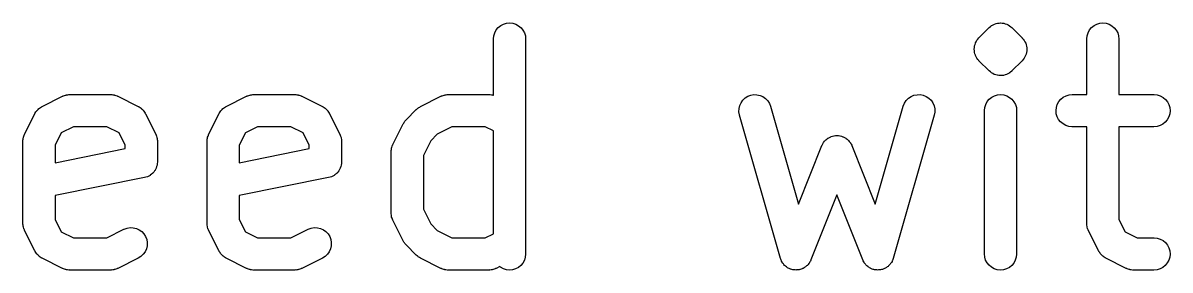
# Model space of a CAD drawing. Extents: x 5 to 8.95, y -4.82 to -1.87.
# Drawn here: x 7.997 to 8.2073, y -4.6208 to -4.5755 of the extents above; entities that cross this region are included whole.
import ezdxf

# ---------------------------------------------------------------- set-up
doc = ezdxf.new("R2010")
doc.units = 0
doc.header["$MEASUREMENT"] = 0
doc.layers.add('BLACK', color=7, linetype='CONTINUOUS')

msp = doc.modelspace()

# ---------------------------------------------------------------- linework, layer by layer
at = {"layer": 'BLACK', "linetype": 'CONTINUOUS'}
for p, q in [((8.08351, -4.57728), (8.08378, -4.57677)), ((8.08378, -4.57677), (8.08415, -4.57633)), ((8.08415, -4.57633), (8.0846, -4.57597)), ((8.0846, -4.57597), (8.08511, -4.5757)), ((8.08511, -4.5757), (8.08567, -4.57554)), ((8.08567, -4.57554), (8.08624, -4.57549)), ((8.08624, -4.57549), (8.08681, -4.57555)), ((8.08681, -4.57555), (8.08736, -4.57572)), ((8.08736, -4.57572), (8.08787, -4.57599)), ((8.08787, -4.57599), (8.08832, -4.57636)), ((8.08832, -4.57636), (8.08868, -4.57681)), ((8.08868, -4.57681), (8.08895, -4.57731)), ((8.17225, -4.57823), (8.17412, -4.57635)), ((8.17412, -4.57635), (8.17414, -4.57634)), ((8.17414, -4.57633), (8.17415, -4.57632)), ((8.17414, -4.57634), (8.17414, -4.57633)), ((8.17414, -4.57633), (8.17414, -4.57633)), ((8.17414, -4.57633), (8.17414, -4.57633)), ((8.17414, -4.57634), (8.17414, -4.57634)), ((8.17414, -4.57634), (8.17414, -4.57634)), ((8.17415, -4.57632), (8.17437, -4.57615)), ((8.17437, -4.57615), (8.17458, -4.57598)), ((8.17458, -4.57598), (8.17459, -4.57597)), ((8.17459, -4.57597), (8.17459, -4.57597)), ((8.17459, -4.57597), (8.1746, -4.57597)), ((8.1746, -4.57596), (8.17485, -4.57584)), ((8.1746, -4.57597), (8.1746, -4.57596)), ((8.17485, -4.57584), (8.17509, -4.57571)), ((8.17509, -4.57571), (8.1751, -4.5757)), ((8.1751, -4.5757), (8.1751, -4.5757)), ((8.1751, -4.5757), (8.17511, -4.5757)), ((8.17511, -4.5757), (8.17538, -4.57562)), ((8.17511, -4.5757), (8.17511, -4.5757)), ((8.17538, -4.57562), (8.17565, -4.57554)), ((8.17565, -4.57554), (8.17565, -4.57554)), ((8.17565, -4.57554), (8.17566, -4.57554)), ((8.17566, -4.57554), (8.17566, -4.57554)), ((8.17566, -4.57554), (8.17567, -4.57554)), ((8.17567, -4.57554), (8.17595, -4.57551)), ((8.17595, -4.57551), (8.17622, -4.57549)), ((8.17622, -4.57549), (8.17623, -4.57549)), ((8.17622, -4.57549), (8.17622, -4.57549)), ((8.17623, -4.57549), (8.17623, -4.57549)), ((8.17623, -4.57549), (8.17624, -4.57549)), ((8.17624, -4.57549), (8.17652, -4.57552)), ((8.17652, -4.57552), (8.17679, -4.57555)), ((8.17679, -4.57555), (8.1768, -4.57555)), ((8.1768, -4.57555), (8.1768, -4.57555)), ((8.1768, -4.57555), (8.17681, -4.57555)), ((8.17681, -4.57555), (8.17681, -4.57555)), ((8.17681, -4.57555), (8.17708, -4.57563)), ((8.17708, -4.57563), (8.17734, -4.57571)), ((8.17734, -4.57571), (8.17735, -4.57572)), ((8.17735, -4.57572), (8.17735, -4.57572)), ((8.17735, -4.57572), (8.17736, -4.57572)), ((8.17736, -4.57572), (8.17736, -4.57572)), ((8.17736, -4.57572), (8.17761, -4.57586)), ((8.17761, -4.57586), (8.17785, -4.57599)), ((8.17785, -4.57599), (8.17786, -4.57599)), ((8.17786, -4.57599), (8.17786, -4.57599)), ((8.17786, -4.57599), (8.17786, -4.576)), ((8.17786, -4.576), (8.17787, -4.576)), ((8.17787, -4.576), (8.17808, -4.57618)), ((8.17808, -4.57618), (8.1783, -4.57635)), ((8.1783, -4.57635), (8.18017, -4.57823)), ((8.19224, -4.57728), (8.19252, -4.57677)), ((8.19252, -4.57677), (8.19289, -4.57633)), ((8.19289, -4.57633), (8.19334, -4.57597)), ((8.19334, -4.57597), (8.19385, -4.5757)), ((8.19385, -4.5757), (8.1944, -4.57554)), ((8.1944, -4.57554), (8.19498, -4.57549)), ((8.19498, -4.57549), (8.19555, -4.57555)), ((8.19555, -4.57555), (8.1961, -4.57572)), ((8.1961, -4.57572), (8.19661, -4.57599)), ((8.19661, -4.57599), (8.19705, -4.57636)), ((8.19705, -4.57636), (8.19742, -4.57681)), ((8.19742, -4.57681), (8.19769, -4.57731)), ((8.08327, -4.5784), (8.08333, -4.57783)), ((8.08327, -4.57844), (8.08327, -4.5784)), ((8.08327, -4.58872), (8.08327, -4.57844)), ((8.08333, -4.57783), (8.08351, -4.57728)), ((8.08895, -4.57731), (8.08912, -4.57787)), ((8.08912, -4.57787), (8.08917, -4.57844)), ((8.08917, -4.57844), (8.08917, -4.61781)), ((8.17153, -4.57945), (8.17161, -4.57918)), ((8.17161, -4.57917), (8.17162, -4.57916)), ((8.17161, -4.57918), (8.17161, -4.57917)), ((8.17162, -4.57916), (8.17175, -4.57892)), ((8.17175, -4.57892), (8.17188, -4.57867)), ((8.17188, -4.57867), (8.17189, -4.57866)), ((8.17189, -4.57866), (8.17207, -4.57844)), ((8.17189, -4.57866), (8.17189, -4.57866)), ((8.17207, -4.57844), (8.17225, -4.57823)), ((8.18017, -4.57823), (8.18019, -4.57824)), ((8.18019, -4.57824), (8.18019, -4.57824)), ((8.18019, -4.57824), (8.18019, -4.57824)), ((8.18019, -4.57824), (8.1802, -4.57826)), ((8.1802, -4.57826), (8.18038, -4.57848)), ((8.18038, -4.57848), (8.18055, -4.57869)), ((8.18055, -4.57869), (8.18055, -4.5787)), ((8.18055, -4.5787), (8.18056, -4.57871)), ((8.18056, -4.57871), (8.18069, -4.57896)), ((8.18069, -4.57896), (8.18082, -4.5792)), ((8.18082, -4.5792), (8.18082, -4.57921)), ((8.18082, -4.57921), (8.18083, -4.57922)), ((8.18083, -4.57922), (8.1809, -4.57949)), ((8.192, -4.5784), (8.19207, -4.57783)), ((8.192, -4.57844), (8.192, -4.5784)), ((8.192, -4.58861), (8.192, -4.57844)), ((8.19207, -4.57783), (8.19224, -4.57728)), ((8.19769, -4.57731), (8.19785, -4.57787)), ((8.19785, -4.57787), (8.19791, -4.57844)), ((8.19791, -4.57844), (8.19791, -4.58861)), ((8.17138, -4.58028), (8.17141, -4.58001)), ((8.17138, -4.58029), (8.17138, -4.58028)), ((8.17138, -4.5803), (8.17138, -4.58029)), ((8.17141, -4.58058), (8.17138, -4.5803)), ((8.17141, -4.58001), (8.17144, -4.57973)), ((8.17143, -4.58086), (8.17141, -4.58058)), ((8.17143, -4.58087), (8.17143, -4.58086)), ((8.17144, -4.58088), (8.17143, -4.58087)), ((8.17144, -4.57971), (8.17153, -4.57945)), ((8.17144, -4.57972), (8.17144, -4.57971)), ((8.17144, -4.57973), (8.17144, -4.57972)), ((8.17151, -4.58114), (8.17144, -4.58088)), ((8.17159, -4.58141), (8.17151, -4.58114)), ((8.18089, -4.58118), (8.18081, -4.58145)), ((8.18097, -4.58092), (8.18089, -4.58118)), ((8.1809, -4.57949), (8.18098, -4.57975)), ((8.18098, -4.58091), (8.18097, -4.58092)), ((8.18098, -4.57975), (8.18098, -4.57976)), ((8.18098, -4.57976), (8.18099, -4.57977)), ((8.18101, -4.58062), (8.18098, -4.5809)), ((8.18098, -4.5809), (8.18098, -4.58091)), ((8.18099, -4.57977), (8.18101, -4.58005)), ((8.18101, -4.58005), (8.18104, -4.58033)), ((8.18104, -4.58035), (8.18101, -4.58062)), ((8.18104, -4.58033), (8.18104, -4.58034)), ((8.18104, -4.58034), (8.18104, -4.58035)), ((8.1716, -4.58142), (8.17159, -4.58141)), ((8.1716, -4.58143), (8.1716, -4.58142)), ((8.17173, -4.58168), (8.1716, -4.58143)), ((8.17186, -4.58192), (8.17173, -4.58168)), ((8.17186, -4.58193), (8.17186, -4.58192)), ((8.17187, -4.58194), (8.17186, -4.58193)), ((8.17205, -4.58216), (8.17187, -4.58194)), ((8.17222, -4.58237), (8.17205, -4.58216)), ((8.17223, -4.58239), (8.17222, -4.58237)), ((8.17225, -4.5824), (8.17223, -4.58239)), ((8.17223, -4.58239), (8.17223, -4.58239)), ((8.17223, -4.58239), (8.17223, -4.58239)), ((8.17412, -4.58428), (8.17225, -4.5824)), ((8.18017, -4.5824), (8.1783, -4.58428)), ((8.18035, -4.58219), (8.18017, -4.5824)), ((8.18053, -4.58197), (8.18035, -4.58219)), ((8.18054, -4.58196), (8.18053, -4.58197)), ((8.18053, -4.58197), (8.18053, -4.58197)), ((8.18067, -4.58171), (8.18054, -4.58196)), ((8.1808, -4.58147), (8.18067, -4.58171)), ((8.18081, -4.58146), (8.1808, -4.58147)), ((8.18081, -4.58145), (8.18081, -4.58146)), ((8.17434, -4.58445), (8.17412, -4.58428)), ((8.17455, -4.58463), (8.17434, -4.58445)), ((8.17456, -4.58464), (8.17455, -4.58463)), ((8.17455, -4.58463), (8.17455, -4.58463)), ((8.17457, -4.58464), (8.17456, -4.58464)), ((8.17456, -4.58464), (8.17456, -4.58464)), ((8.17481, -4.58477), (8.17457, -4.58464)), ((8.17506, -4.58491), (8.17481, -4.58477)), ((8.17507, -4.58491), (8.17506, -4.58491)), ((8.17506, -4.58491), (8.17506, -4.58491)), ((8.17506, -4.58491), (8.17506, -4.58491)), ((8.17507, -4.58492), (8.17507, -4.58491)), ((8.17534, -4.585), (8.17507, -4.58492)), ((8.17561, -4.58508), (8.17534, -4.585)), ((8.17562, -4.58508), (8.17561, -4.58508)), ((8.17561, -4.58508), (8.17561, -4.58508)), ((8.17563, -4.58508), (8.17562, -4.58508)), ((8.17562, -4.58508), (8.17562, -4.58508)), ((8.1759, -4.58511), (8.17563, -4.58508)), ((8.17618, -4.58514), (8.1759, -4.58511)), ((8.17619, -4.58514), (8.17618, -4.58514)), ((8.17618, -4.58514), (8.17618, -4.58514)), ((8.1762, -4.58514), (8.17619, -4.58514)), ((8.17619, -4.58514), (8.17619, -4.58514)), ((8.17647, -4.58512), (8.1762, -4.58514)), ((8.17675, -4.58509), (8.17647, -4.58512)), ((8.17676, -4.58509), (8.17675, -4.58509)), ((8.17677, -4.58509), (8.17676, -4.58509)), ((8.17676, -4.58509), (8.17676, -4.58509)), ((8.17704, -4.58501), (8.17677, -4.58509)), ((8.17677, -4.58509), (8.17677, -4.58509)), ((8.17731, -4.58493), (8.17704, -4.58501)), ((8.17732, -4.58493), (8.17731, -4.58493)), ((8.17731, -4.58493), (8.17731, -4.58493)), ((8.17757, -4.5848), (8.17732, -4.58492)), ((8.17732, -4.58492), (8.17732, -4.58493)), ((8.17732, -4.58493), (8.17732, -4.58493)), ((8.17782, -4.58467), (8.17757, -4.5848)), ((8.17783, -4.58466), (8.17782, -4.58466)), ((8.17782, -4.58466), (8.17782, -4.58467)), ((8.17805, -4.58448), (8.17783, -4.58465)), ((8.17783, -4.58465), (8.17783, -4.58466)), ((8.17783, -4.58466), (8.17783, -4.58466)), ((8.17827, -4.58431), (8.17805, -4.58448)), ((8.17828, -4.5843), (8.17827, -4.5843)), ((8.17827, -4.5843), (8.17827, -4.58431)), ((8.1783, -4.58428), (8.17828, -4.58429)), ((8.17828, -4.58429), (8.17828, -4.58429)), ((8.17828, -4.58429), (8.17828, -4.58429)), ((8.17828, -4.58429), (8.17828, -4.5843)), ((8.17828, -4.5843), (8.17828, -4.5843)), ((8.00054, -4.5908), (8.00428, -4.58892)), ((8.00428, -4.58892), (8.00432, -4.5889)), ((8.00432, -4.5889), (8.0044, -4.58887)), ((8.0044, -4.58887), (8.00448, -4.58883)), ((8.00448, -4.58883), (8.00467, -4.58878)), ((8.00467, -4.58878), (8.00486, -4.58871)), ((8.00486, -4.58871), (8.00495, -4.58869)), ((8.00495, -4.58869), (8.00503, -4.58867)), ((8.00503, -4.58867), (8.00523, -4.58865)), ((8.00523, -4.58865), (8.00543, -4.58862)), ((8.00543, -4.58862), (8.00552, -4.58862)), ((8.00552, -4.58862), (8.00561, -4.58861)), ((8.00561, -4.58861), (8.0131, -4.58861)), ((8.0131, -4.58861), (8.01315, -4.58861)), ((8.01315, -4.58861), (8.01323, -4.58862)), ((8.01323, -4.58862), (8.01332, -4.58862)), ((8.01332, -4.58862), (8.01352, -4.58865)), ((8.01352, -4.58865), (8.01372, -4.58868)), ((8.01372, -4.58868), (8.0138, -4.5887)), ((8.0138, -4.5887), (8.01389, -4.58872)), ((8.01389, -4.58872), (8.01408, -4.58879)), ((8.01408, -4.58879), (8.01427, -4.58885)), ((8.01427, -4.58885), (8.01434, -4.58889)), ((8.01434, -4.58889), (8.01443, -4.58892)), ((8.01443, -4.58892), (8.01817, -4.5908)), ((8.03428, -4.5908), (8.03803, -4.58892)), ((8.03803, -4.58892), (8.03807, -4.5889)), ((8.03807, -4.5889), (8.03815, -4.58887)), ((8.03815, -4.58887), (8.03823, -4.58883)), ((8.03823, -4.58883), (8.03842, -4.58878)), ((8.03842, -4.58878), (8.03861, -4.58871)), ((8.03861, -4.58871), (8.03869, -4.58869)), ((8.03869, -4.58869), (8.03878, -4.58867)), ((8.03878, -4.58867), (8.03898, -4.58865)), ((8.03898, -4.58865), (8.03918, -4.58862)), ((8.03918, -4.58862), (8.03926, -4.58862)), ((8.03926, -4.58862), (8.03935, -4.58861)), ((8.03935, -4.58861), (8.04685, -4.58861)), ((8.04685, -4.58861), (8.04689, -4.58861)), ((8.04689, -4.58861), (8.04698, -4.58862)), ((8.04698, -4.58862), (8.04706, -4.58862)), ((8.04706, -4.58862), (8.04726, -4.58865)), ((8.04726, -4.58865), (8.04746, -4.58868)), ((8.04746, -4.58868), (8.04755, -4.5887)), ((8.04755, -4.5887), (8.04763, -4.58872)), ((8.04763, -4.58872), (8.04782, -4.58879)), ((8.04782, -4.58879), (8.04801, -4.58885)), ((8.04801, -4.58885), (8.04809, -4.58889)), ((8.04809, -4.58889), (8.04817, -4.58892)), ((8.04817, -4.58892), (8.05192, -4.5908)), ((8.0699, -4.5908), (8.07365, -4.58892)), ((8.07365, -4.58892), (8.07369, -4.5889)), ((8.07369, -4.5889), (8.07377, -4.58887)), ((8.07377, -4.58887), (8.07385, -4.58883)), ((8.07385, -4.58883), (8.07404, -4.58878)), ((8.07404, -4.58878), (8.07423, -4.58871)), ((8.07423, -4.58871), (8.07431, -4.58869)), ((8.07431, -4.58869), (8.0744, -4.58867)), ((8.0744, -4.58867), (8.0746, -4.58865)), ((8.0746, -4.58865), (8.0748, -4.58862)), ((8.0748, -4.58862), (8.07489, -4.58862)), ((8.07489, -4.58862), (8.07497, -4.58861)), ((8.07497, -4.58861), (8.08247, -4.58861)), ((8.08247, -4.58861), (8.08251, -4.58861)), ((8.08251, -4.58861), (8.0826, -4.58862)), ((8.0826, -4.58862), (8.08269, -4.58862)), ((8.08269, -4.58862), (8.08288, -4.58865)), ((8.08288, -4.58865), (8.08308, -4.58868)), ((8.08308, -4.58868), (8.08317, -4.5887)), ((8.08317, -4.5887), (8.08325, -4.58872)), ((8.08325, -4.58872), (8.08327, -4.58872)), ((8.12865, -4.5901), (8.12898, -4.58963)), ((8.12898, -4.58963), (8.1294, -4.58923)), ((8.1294, -4.58923), (8.12989, -4.58893)), ((8.12989, -4.58893), (8.13042, -4.58872)), ((8.13042, -4.58872), (8.13099, -4.58862)), ((8.13099, -4.58862), (8.13157, -4.58863)), ((8.13157, -4.58863), (8.13213, -4.58876)), ((8.13213, -4.58876), (8.13266, -4.58899)), ((8.13266, -4.58899), (8.13313, -4.58932)), ((8.13313, -4.58932), (8.13353, -4.58973)), ((8.13353, -4.58973), (8.13384, -4.59022)), ((8.1586, -4.59018), (8.15892, -4.5897)), ((8.15892, -4.5897), (8.15933, -4.58929)), ((8.15933, -4.58929), (8.1598, -4.58897)), ((8.1598, -4.58897), (8.16034, -4.58874)), ((8.16034, -4.58874), (8.1609, -4.58863)), ((8.1609, -4.58863), (8.16148, -4.58862)), ((8.16148, -4.58862), (8.16204, -4.58873)), ((8.16204, -4.58873), (8.16258, -4.58895)), ((8.16258, -4.58895), (8.16306, -4.58926)), ((8.16306, -4.58926), (8.16347, -4.58966)), ((8.16347, -4.58966), (8.1638, -4.59014)), ((8.17377, -4.5899), (8.17414, -4.58945)), ((8.17414, -4.58945), (8.17459, -4.58909)), ((8.17459, -4.58909), (8.1751, -4.58883)), ((8.1751, -4.58883), (8.17566, -4.58866)), ((8.17566, -4.58866), (8.17623, -4.58861)), ((8.17623, -4.58861), (8.1768, -4.58867)), ((8.1768, -4.58867), (8.17735, -4.58884)), ((8.17735, -4.58884), (8.17786, -4.58912)), ((8.17786, -4.58912), (8.1783, -4.58948)), ((8.1783, -4.58948), (8.17867, -4.58993)), ((8.18688, -4.58991), (8.18725, -4.58947)), ((8.18725, -4.58947), (8.1877, -4.5891)), ((8.1877, -4.5891), (8.18821, -4.58883)), ((8.18821, -4.58883), (8.18876, -4.58867)), ((8.18876, -4.58867), (8.18933, -4.58861)), ((8.18933, -4.58861), (8.192, -4.58861)), ((8.19791, -4.58861), (8.20433, -4.58861)), ((8.20433, -4.58861), (8.20437, -4.58861)), ((8.20437, -4.58861), (8.20494, -4.58868)), ((8.20494, -4.58868), (8.20549, -4.58885)), ((8.20549, -4.58885), (8.206, -4.58913)), ((8.206, -4.58913), (8.20644, -4.5895)), ((8.20644, -4.5895), (8.2068, -4.58995)), ((7.99929, -4.59197), (7.99942, -4.59179)), ((7.99942, -4.59179), (7.99955, -4.5916)), ((7.99955, -4.5916), (7.99959, -4.59155)), ((7.99959, -4.59155), (7.99963, -4.5915)), ((7.99963, -4.5915), (7.99979, -4.59135)), ((7.99979, -4.59135), (7.99995, -4.59118)), ((7.99995, -4.59118), (8, -4.59115)), ((8, -4.59115), (8.00005, -4.5911)), ((8.00005, -4.5911), (8.00024, -4.59098)), ((8.00024, -4.59098), (8.00042, -4.59086)), ((8.00042, -4.59086), (8.00048, -4.59083)), ((8.00048, -4.59083), (8.00054, -4.5908)), ((8.01817, -4.5908), (8.01821, -4.59082)), ((8.01821, -4.59082), (8.01827, -4.59085)), ((8.01827, -4.59085), (8.01832, -4.59088)), ((8.01832, -4.59088), (8.01851, -4.59101)), ((8.01851, -4.59101), (8.01869, -4.59113)), ((8.01869, -4.59113), (8.01874, -4.59117)), ((8.01874, -4.59117), (8.01879, -4.59121)), ((8.01879, -4.59121), (8.01895, -4.59137)), ((8.01895, -4.59137), (8.01911, -4.59153)), ((8.01911, -4.59153), (8.01914, -4.59158)), ((8.01914, -4.59158), (8.01919, -4.59163)), ((8.01919, -4.59163), (8.01931, -4.59182)), ((8.01931, -4.59182), (8.01944, -4.59201)), ((8.03304, -4.59197), (8.03317, -4.59179)), ((8.03317, -4.59179), (8.03329, -4.5916)), ((8.03329, -4.5916), (8.03334, -4.59155)), ((8.03334, -4.59155), (8.03337, -4.5915)), ((8.03337, -4.5915), (8.03354, -4.59135)), ((8.03354, -4.59135), (8.03369, -4.59118)), ((8.03369, -4.59118), (8.03375, -4.59115)), ((8.03375, -4.59115), (8.03379, -4.5911)), ((8.03379, -4.5911), (8.03398, -4.59098)), ((8.03398, -4.59098), (8.03417, -4.59086)), ((8.03417, -4.59086), (8.03423, -4.59083)), ((8.03423, -4.59083), (8.03428, -4.5908)), ((8.05192, -4.5908), (8.05196, -4.59082)), ((8.05196, -4.59082), (8.05201, -4.59085)), ((8.05201, -4.59085), (8.05207, -4.59088)), ((8.05207, -4.59088), (8.05225, -4.59101)), ((8.05225, -4.59101), (8.05244, -4.59113)), ((8.05244, -4.59113), (8.05249, -4.59117)), ((8.05249, -4.59117), (8.05254, -4.59121)), ((8.05254, -4.59121), (8.05269, -4.59137)), ((8.05269, -4.59137), (8.05285, -4.59153)), ((8.05285, -4.59153), (8.05289, -4.59158)), ((8.05289, -4.59158), (8.05293, -4.59163)), ((8.05293, -4.59163), (8.05305, -4.59182)), ((8.05305, -4.59182), (8.05318, -4.59201)), ((8.06726, -4.59323), (8.06913, -4.59135)), ((8.06913, -4.59135), (8.06916, -4.59132)), ((8.06916, -4.59132), (8.06929, -4.59122)), ((8.06929, -4.59122), (8.06941, -4.5911)), ((8.06941, -4.5911), (8.06952, -4.59104)), ((8.06952, -4.59104), (8.06961, -4.59096)), ((8.06961, -4.59096), (8.06976, -4.59089)), ((8.06976, -4.59089), (8.0699, -4.5908)), ((8.12827, -4.59177), (8.12829, -4.59119)), ((8.12836, -4.59234), (8.12827, -4.59177)), ((8.12829, -4.59119), (8.12841, -4.59063)), ((8.12841, -4.59063), (8.12865, -4.5901)), ((8.13384, -4.59022), (8.13405, -4.59075)), ((8.13405, -4.59075), (8.13918, -4.60869)), ((8.15325, -4.60869), (8.15837, -4.59075)), ((8.15837, -4.59075), (8.15838, -4.59071)), ((8.15838, -4.59071), (8.1586, -4.59018)), ((8.1638, -4.59014), (8.16402, -4.59067)), ((8.16402, -4.59067), (8.16415, -4.59123)), ((8.16415, -4.59181), (8.16405, -4.59237)), ((8.16415, -4.59123), (8.16415, -4.59181)), ((8.17326, -4.59152), (8.17332, -4.59095)), ((8.17326, -4.59156), (8.17326, -4.59152)), ((8.17326, -4.61781), (8.17326, -4.59156)), ((8.17332, -4.59095), (8.1735, -4.5904)), ((8.1735, -4.5904), (8.17377, -4.5899)), ((8.17867, -4.58993), (8.17894, -4.59044)), ((8.17894, -4.59044), (8.17911, -4.59099)), ((8.17911, -4.59099), (8.17916, -4.59156)), ((8.17916, -4.59156), (8.17916, -4.61781)), ((8.18638, -4.59154), (8.18644, -4.59097)), ((8.18643, -4.59212), (8.18638, -4.59154)), ((8.18644, -4.59097), (8.18661, -4.59042)), ((8.18661, -4.59042), (8.18688, -4.58991)), ((8.2068, -4.58995), (8.20707, -4.59046)), ((8.20707, -4.59046), (8.20723, -4.59101)), ((8.20728, -4.59158), (8.20722, -4.59216)), ((8.20723, -4.59101), (8.20728, -4.59158)), ((7.99734, -4.59587), (7.99921, -4.59212)), ((7.99921, -4.59212), (7.99923, -4.59208)), ((7.99923, -4.59208), (7.99927, -4.59203)), ((7.99927, -4.59203), (7.99929, -4.59197)), ((8.01944, -4.59201), (8.01946, -4.59206)), ((8.01946, -4.59206), (8.0195, -4.59212)), ((8.0195, -4.59212), (8.02137, -4.59587)), ((8.03109, -4.59587), (8.03296, -4.59212)), ((8.03296, -4.59212), (8.03298, -4.59208)), ((8.03298, -4.59208), (8.03301, -4.59203)), ((8.03301, -4.59203), (8.03304, -4.59197)), ((8.05318, -4.59201), (8.05321, -4.59206)), ((8.05321, -4.59206), (8.05324, -4.59212)), ((8.05324, -4.59212), (8.05512, -4.59587)), ((8.06671, -4.59399), (8.06673, -4.59396)), ((8.06673, -4.59396), (8.06682, -4.59382)), ((8.06682, -4.59382), (8.06689, -4.59367)), ((8.06689, -4.59367), (8.06697, -4.59358)), ((8.06697, -4.59358), (8.06704, -4.59347)), ((8.06704, -4.59347), (8.06715, -4.59335)), ((8.06715, -4.59335), (8.06726, -4.59323)), ((8.12838, -4.59237), (8.12836, -4.59234)), ((8.13587, -4.61862), (8.12838, -4.59237)), ((8.16405, -4.59237), (8.15655, -4.61862)), ((8.18659, -4.59267), (8.18643, -4.59212)), ((8.18686, -4.59318), (8.18659, -4.59267)), ((8.18722, -4.59363), (8.18686, -4.59318)), ((8.18766, -4.594), (8.18722, -4.59363)), ((8.20641, -4.59366), (8.20596, -4.59402)), ((8.20678, -4.59321), (8.20641, -4.59366)), ((8.20705, -4.59271), (8.20678, -4.59321)), ((8.20722, -4.59216), (8.20705, -4.59271)), ((7.99721, -4.59622), (7.99727, -4.59602)), ((7.99727, -4.59602), (7.99731, -4.59595)), ((7.99731, -4.59595), (7.99734, -4.59587)), ((8.00406, -4.59564), (8.00293, -4.59788)), ((8.0063, -4.59452), (8.00406, -4.59564)), ((8.01241, -4.59452), (8.0063, -4.59452)), ((8.01465, -4.59564), (8.01241, -4.59452)), ((8.01578, -4.59788), (8.01465, -4.59564)), ((8.02137, -4.59587), (8.02139, -4.5959)), ((8.02139, -4.5959), (8.02142, -4.59599)), ((8.02142, -4.59599), (8.02146, -4.59606)), ((8.02146, -4.59606), (8.02152, -4.59626)), ((8.03095, -4.59622), (8.03101, -4.59602)), ((8.03101, -4.59602), (8.03105, -4.59595)), ((8.03105, -4.59595), (8.03109, -4.59587)), ((8.0378, -4.59564), (8.03668, -4.59788)), ((8.04005, -4.59452), (8.0378, -4.59564)), ((8.04615, -4.59452), (8.04005, -4.59452)), ((8.0484, -4.59564), (8.04615, -4.59452)), ((8.04952, -4.59788), (8.0484, -4.59564)), ((8.05512, -4.59587), (8.05513, -4.5959)), ((8.05513, -4.5959), (8.05516, -4.59599)), ((8.05516, -4.59599), (8.0552, -4.59606)), ((8.0552, -4.59606), (8.05526, -4.59626)), ((8.06483, -4.59774), (8.06671, -4.59399)), ((8.07297, -4.59587), (8.07177, -4.59706)), ((8.07567, -4.59452), (8.07297, -4.59587)), ((8.08177, -4.59452), (8.07567, -4.59452)), ((8.08327, -4.59526), (8.08177, -4.59452)), ((8.08327, -4.61411), (8.08327, -4.59526)), ((8.18817, -4.59428), (8.18766, -4.594)), ((8.18872, -4.59445), (8.18817, -4.59428)), ((8.18929, -4.59452), (8.18872, -4.59445)), ((8.18933, -4.59452), (8.18929, -4.59452)), ((8.192, -4.59452), (8.18933, -4.59452)), ((8.192, -4.61219), (8.192, -4.59452)), ((8.20433, -4.59452), (8.19791, -4.59452)), ((8.19791, -4.59452), (8.19791, -4.61149)), ((8.2049, -4.59446), (8.20433, -4.59452)), ((8.20546, -4.59429), (8.2049, -4.59446)), ((8.20596, -4.59402), (8.20546, -4.59429)), ((7.99703, -4.59715), (7.99704, -4.59706)), ((7.99703, -4.59719), (7.99703, -4.59715)), ((7.99703, -4.61219), (7.99703, -4.59719)), ((7.99704, -4.59697), (7.99707, -4.59677)), ((7.99704, -4.59706), (7.99704, -4.59697)), ((7.99707, -4.59677), (7.99709, -4.59657)), ((7.99709, -4.59657), (7.99712, -4.59649)), ((7.99712, -4.59649), (7.99713, -4.59641)), ((7.99713, -4.59641), (7.99721, -4.59622)), ((8.00293, -4.59788), (8.00293, -4.60109)), ((8.01578, -4.59852), (8.01578, -4.59788)), ((8.02152, -4.59626), (8.02159, -4.59645)), ((8.02159, -4.59645), (8.0216, -4.59653)), ((8.0216, -4.59653), (8.02163, -4.59661)), ((8.02163, -4.59661), (8.02165, -4.59682)), ((8.02165, -4.59682), (8.02168, -4.59701)), ((8.02168, -4.59701), (8.02167, -4.5971)), ((8.02167, -4.5971), (8.02168, -4.59719)), ((8.02168, -4.59719), (8.02168, -4.60094)), ((8.03077, -4.59715), (8.03078, -4.59706)), ((8.03077, -4.59719), (8.03077, -4.59715)), ((8.03077, -4.61219), (8.03077, -4.59719)), ((8.03078, -4.59697), (8.03082, -4.59677)), ((8.03078, -4.59706), (8.03078, -4.59697)), ((8.03082, -4.59677), (8.03084, -4.59657)), ((8.03084, -4.59657), (8.03087, -4.59649)), ((8.03087, -4.59649), (8.03088, -4.59641)), ((8.03088, -4.59641), (8.03095, -4.59622)), ((8.03668, -4.59788), (8.03668, -4.60109)), ((8.04952, -4.59852), (8.04952, -4.59788)), ((8.05526, -4.59626), (8.05533, -4.59645)), ((8.05533, -4.59645), (8.05535, -4.59653)), ((8.05535, -4.59653), (8.05537, -4.59661)), ((8.05537, -4.59661), (8.05539, -4.59682)), ((8.05539, -4.59682), (8.05542, -4.59701)), ((8.05542, -4.59701), (8.05542, -4.5971)), ((8.05542, -4.5971), (8.05543, -4.59719)), ((8.05543, -4.59719), (8.05543, -4.60094)), ((8.06463, -4.59828), (8.0647, -4.59809)), ((8.0647, -4.59809), (8.06476, -4.5979)), ((8.06476, -4.5979), (8.0648, -4.59782)), ((8.0648, -4.59782), (8.06483, -4.59774)), ((8.07177, -4.59706), (8.07043, -4.59976)), ((8.13918, -4.60869), (8.14347, -4.59797)), ((8.14347, -4.59797), (8.14349, -4.59793)), ((8.14349, -4.59793), (8.1435, -4.5979)), ((8.1435, -4.5979), (8.14351, -4.59787)), ((8.14351, -4.59787), (8.14364, -4.59765)), ((8.14364, -4.59765), (8.14376, -4.59742)), ((8.14376, -4.59742), (8.14378, -4.5974)), ((8.14378, -4.5974), (8.14379, -4.59737)), ((8.14379, -4.59737), (8.14396, -4.59717)), ((8.14396, -4.59717), (8.14413, -4.59697)), ((8.14413, -4.59697), (8.14415, -4.59695)), ((8.14415, -4.59695), (8.14417, -4.59693)), ((8.14417, -4.59693), (8.14437, -4.59677)), ((8.14437, -4.59677), (8.14457, -4.59661)), ((8.14457, -4.59661), (8.1446, -4.59659)), ((8.1446, -4.59659), (8.14462, -4.59658)), ((8.14462, -4.59658), (8.14485, -4.59646)), ((8.14485, -4.59646), (8.14508, -4.59634)), ((8.14508, -4.59634), (8.14511, -4.59633)), ((8.14511, -4.59633), (8.14514, -4.59631)), ((8.14514, -4.59631), (8.14538, -4.59624)), ((8.14538, -4.59624), (8.14563, -4.59617)), ((8.14563, -4.59617), (8.14566, -4.59617)), ((8.14566, -4.59617), (8.14569, -4.59616)), ((8.14569, -4.59616), (8.14595, -4.59614)), ((8.14595, -4.59614), (8.1462, -4.59611)), ((8.1462, -4.59611), (8.14623, -4.59611)), ((8.14623, -4.59611), (8.14626, -4.59611)), ((8.14626, -4.59611), (8.14652, -4.59614)), ((8.14652, -4.59614), (8.14678, -4.59616)), ((8.14678, -4.59616), (8.14681, -4.59617)), ((8.14681, -4.59617), (8.14684, -4.59618)), ((8.14684, -4.59618), (8.14708, -4.59626)), ((8.14708, -4.59626), (8.14733, -4.59633)), ((8.14733, -4.59633), (8.14736, -4.59634)), ((8.14736, -4.59634), (8.14739, -4.59635)), ((8.14739, -4.59635), (8.14761, -4.59648)), ((8.14761, -4.59648), (8.14784, -4.5966)), ((8.14784, -4.5966), (8.14786, -4.59662)), ((8.14786, -4.59662), (8.14789, -4.59663)), ((8.14789, -4.59663), (8.14809, -4.5968)), ((8.14809, -4.5968), (8.14829, -4.59696)), ((8.14829, -4.59696), (8.14831, -4.59698)), ((8.14831, -4.59698), (8.14833, -4.597)), ((8.14833, -4.597), (8.14849, -4.5972)), ((8.14849, -4.5972), (8.14866, -4.5974)), ((8.14866, -4.5974), (8.14867, -4.59743)), ((8.14867, -4.59743), (8.14869, -4.59745)), ((8.14869, -4.59745), (8.14881, -4.59768)), ((8.14881, -4.59768), (8.14893, -4.59791)), ((8.14893, -4.59791), (8.14894, -4.59794)), ((8.14894, -4.59794), (8.14895, -4.59797)), ((8.14895, -4.59797), (8.15325, -4.60869)), ((8.00293, -4.60109), (8.01578, -4.59852)), ((8.03668, -4.60109), (8.04952, -4.59852)), ((8.06452, -4.59902), (8.06453, -4.59893)), ((8.06452, -4.59906), (8.06452, -4.59902)), ((8.06452, -4.61031), (8.06452, -4.59906)), ((8.06453, -4.59885), (8.06456, -4.59865)), ((8.06453, -4.59893), (8.06453, -4.59885)), ((8.06456, -4.59865), (8.06458, -4.59845)), ((8.06458, -4.59845), (8.06461, -4.59837)), ((8.06461, -4.59837), (8.06463, -4.59828)), ((8.07043, -4.59976), (8.07043, -4.60961)), ((8.02131, -4.60234), (8.02118, -4.60258)), ((8.02144, -4.6021), (8.02131, -4.60234)), ((8.02145, -4.60209), (8.02144, -4.6021)), ((8.02153, -4.60181), (8.02145, -4.60208)), ((8.02145, -4.60208), (8.02145, -4.60209)), ((8.02162, -4.60155), (8.02153, -4.60181)), ((8.02165, -4.60125), (8.02162, -4.60153)), ((8.02162, -4.60153), (8.02162, -4.60154)), ((8.02162, -4.60154), (8.02162, -4.60155)), ((8.02168, -4.60098), (8.02165, -4.60125)), ((8.02168, -4.60094), (8.02168, -4.60095)), ((8.02168, -4.60095), (8.02168, -4.60095)), ((8.02168, -4.60095), (8.02168, -4.60095)), ((8.02168, -4.60095), (8.02168, -4.60098)), ((8.05505, -4.60234), (8.05493, -4.60258)), ((8.05519, -4.6021), (8.05505, -4.60234)), ((8.0552, -4.60208), (8.05519, -4.60209)), ((8.05519, -4.60209), (8.05519, -4.6021)), ((8.05528, -4.60181), (8.0552, -4.60208)), ((8.05536, -4.60155), (8.05528, -4.60181)), ((8.05537, -4.60153), (8.05536, -4.60154)), ((8.05536, -4.60154), (8.05536, -4.60155)), ((8.0554, -4.60125), (8.05537, -4.60153)), ((8.05543, -4.60098), (8.0554, -4.60125)), ((8.05543, -4.60094), (8.05543, -4.60095)), ((8.05543, -4.60095), (8.05543, -4.60095)), ((8.05543, -4.60095), (8.05543, -4.60095)), ((8.05543, -4.60095), (8.05543, -4.60098)), ((8.01931, -4.60383), (8.00293, -4.60711)), ((8.01957, -4.60375), (8.01931, -4.60383)), ((8.01984, -4.60368), (8.01957, -4.60375)), ((8.01985, -4.60367), (8.01984, -4.60368)), ((8.01986, -4.60367), (8.01985, -4.60367)), ((8.0201, -4.60354), (8.01986, -4.60367)), ((8.02035, -4.60341), (8.0201, -4.60354)), ((8.02036, -4.6034), (8.02035, -4.60341)), ((8.02037, -4.60339), (8.02036, -4.6034)), ((8.02058, -4.60322), (8.02037, -4.60339)), ((8.02079, -4.60305), (8.02058, -4.60322)), ((8.0208, -4.60304), (8.02079, -4.60305)), ((8.02081, -4.60303), (8.0208, -4.60304)), ((8.02099, -4.60282), (8.02081, -4.60303)), ((8.02117, -4.60261), (8.02099, -4.60282)), ((8.02118, -4.60258), (8.02117, -4.60259)), ((8.02117, -4.60259), (8.02117, -4.60261)), ((8.05305, -4.60383), (8.03668, -4.60711)), ((8.05332, -4.60375), (8.05305, -4.60383)), ((8.05358, -4.60368), (8.05332, -4.60375)), ((8.05359, -4.60367), (8.05358, -4.60368)), ((8.05361, -4.60367), (8.05359, -4.60367)), ((8.05385, -4.60354), (8.05361, -4.60367)), ((8.05409, -4.60341), (8.05385, -4.60354)), ((8.0541, -4.6034), (8.05409, -4.60341)), ((8.05411, -4.60339), (8.0541, -4.6034)), ((8.05433, -4.60322), (8.05411, -4.60339)), ((8.05454, -4.60305), (8.05433, -4.60322)), ((8.05455, -4.60304), (8.05454, -4.60305)), ((8.05456, -4.60303), (8.05455, -4.60304)), ((8.05473, -4.60282), (8.05456, -4.60303)), ((8.05491, -4.60261), (8.05473, -4.60282)), ((8.05492, -4.60259), (8.05491, -4.60261)), ((8.05493, -4.60258), (8.05492, -4.60259)), ((8.00293, -4.60711), (8.00293, -4.61149)), ((8.03668, -4.60711), (8.03668, -4.61149)), ((8.14621, -4.60701), (8.14146, -4.61891)), ((8.15097, -4.61891), (8.14621, -4.60701)), ((8.06453, -4.6104), (8.06452, -4.61031)), ((8.06453, -4.61048), (8.06453, -4.6104)), ((8.06456, -4.61068), (8.06453, -4.61048)), ((8.06458, -4.61088), (8.06456, -4.61068)), ((8.07043, -4.60961), (8.07177, -4.61231)), ((7.99704, -4.61227), (7.99703, -4.61219)), ((7.99703, -4.61236), (7.99704, -4.61227)), ((7.99706, -4.61256), (7.99703, -4.61236)), ((7.99708, -4.61276), (7.99706, -4.61256)), ((7.99711, -4.61284), (7.99708, -4.61276)), ((7.99712, -4.61293), (7.99711, -4.61284)), ((8.00293, -4.61149), (8.00406, -4.61373)), ((8.03078, -4.61227), (8.03077, -4.61219)), ((8.03078, -4.61236), (8.03078, -4.61227)), ((8.03081, -4.61256), (8.03078, -4.61236)), ((8.03083, -4.61276), (8.03081, -4.61256)), ((8.03086, -4.61284), (8.03083, -4.61276)), ((8.03087, -4.61293), (8.03086, -4.61284)), ((8.03668, -4.61149), (8.0378, -4.61373)), ((8.0646, -4.61097), (8.06458, -4.61088)), ((8.06461, -4.61105), (8.0646, -4.61097)), ((8.06468, -4.61124), (8.06461, -4.61105)), ((8.06474, -4.61144), (8.06468, -4.61124)), ((8.06478, -4.61151), (8.06474, -4.61144)), ((8.06481, -4.61159), (8.06478, -4.61151)), ((8.06483, -4.61163), (8.06481, -4.61159)), ((8.06671, -4.61538), (8.06483, -4.61163)), ((8.07177, -4.61231), (8.07297, -4.61351)), ((8.19201, -4.61227), (8.192, -4.61219)), ((8.19201, -4.61236), (8.19201, -4.61227)), ((8.19204, -4.61256), (8.19201, -4.61236)), ((8.19206, -4.61276), (8.19204, -4.61256)), ((8.19209, -4.61284), (8.19206, -4.61276)), ((8.1921, -4.61293), (8.19209, -4.61284)), ((8.19791, -4.61149), (8.19903, -4.61373)), ((7.99719, -4.61312), (7.99712, -4.61293)), ((7.99725, -4.61331), (7.99719, -4.61312)), ((7.99729, -4.61339), (7.99725, -4.61331)), ((7.99732, -4.61347), (7.99729, -4.61339)), ((7.99734, -4.61351), (7.99732, -4.61347)), ((7.99921, -4.61726), (7.99734, -4.61351)), ((8.00406, -4.61373), (8.0063, -4.61486)), ((8.0063, -4.61486), (8.01241, -4.61486)), ((8.01241, -4.61486), (8.01553, -4.61329)), ((8.01553, -4.61329), (8.01557, -4.61328)), ((8.01557, -4.61328), (8.01611, -4.61308)), ((8.01611, -4.61308), (8.01668, -4.61299)), ((8.01668, -4.61299), (8.01726, -4.61301)), ((8.01726, -4.61301), (8.01782, -4.61314)), ((8.01782, -4.61314), (8.01834, -4.61338)), ((8.01834, -4.61338), (8.01881, -4.61372)), ((8.01881, -4.61372), (8.0192, -4.61414)), ((8.0192, -4.61414), (8.0195, -4.61463)), ((8.0195, -4.61463), (8.01971, -4.61517)), ((8.03094, -4.61312), (8.03087, -4.61293)), ((8.031, -4.61331), (8.03094, -4.61312)), ((8.03104, -4.61339), (8.031, -4.61331)), ((8.03107, -4.61347), (8.03104, -4.61339)), ((8.03109, -4.61351), (8.03107, -4.61347)), ((8.03296, -4.61726), (8.03109, -4.61351)), ((8.0378, -4.61373), (8.04005, -4.61486)), ((8.04005, -4.61486), (8.04615, -4.61486)), ((8.04615, -4.61486), (8.04928, -4.61329)), ((8.04928, -4.61329), (8.04932, -4.61328)), ((8.04932, -4.61328), (8.04986, -4.61308)), ((8.04986, -4.61308), (8.05043, -4.61299)), ((8.05043, -4.61299), (8.051, -4.61301)), ((8.051, -4.61301), (8.05156, -4.61314)), ((8.05156, -4.61314), (8.05209, -4.61338)), ((8.05209, -4.61338), (8.05255, -4.61372)), ((8.05255, -4.61372), (8.05295, -4.61414)), ((8.05295, -4.61414), (8.05325, -4.61463)), ((8.05325, -4.61463), (8.05345, -4.61517)), ((8.07297, -4.61351), (8.07567, -4.61486)), ((8.07567, -4.61486), (8.08177, -4.61486)), ((8.08177, -4.61486), (8.08327, -4.61411)), ((8.19217, -4.61312), (8.1921, -4.61293)), ((8.19223, -4.61331), (8.19217, -4.61312)), ((8.19227, -4.61339), (8.19223, -4.61331)), ((8.1923, -4.61347), (8.19227, -4.61339)), ((8.19232, -4.61351), (8.1923, -4.61347)), ((8.19419, -4.61726), (8.19232, -4.61351)), ((8.19903, -4.61373), (8.20128, -4.61486)), ((8.20128, -4.61486), (8.20433, -4.61486)), ((8.20433, -4.61486), (8.20437, -4.61486)), ((8.20437, -4.61486), (8.20494, -4.61492)), ((8.20494, -4.61492), (8.20549, -4.6151)), ((8.01965, -4.61688), (8.01942, -4.6174)), ((8.01978, -4.61632), (8.01965, -4.61688)), ((8.01971, -4.61517), (8.0198, -4.61574)), ((8.0198, -4.61574), (8.01978, -4.61632)), ((8.0534, -4.61688), (8.05316, -4.6174)), ((8.05353, -4.61632), (8.0534, -4.61688)), ((8.05345, -4.61517), (8.05355, -4.61574)), ((8.05355, -4.61574), (8.05353, -4.61632)), ((8.06679, -4.61552), (8.06671, -4.61538)), ((8.06687, -4.61567), (8.06679, -4.61552)), ((8.06695, -4.61576), (8.06687, -4.61567)), ((8.06701, -4.61587), (8.06695, -4.61576)), ((8.06713, -4.61599), (8.06701, -4.61587)), ((8.06723, -4.61612), (8.06713, -4.61599)), ((8.06726, -4.61615), (8.06723, -4.61612)), ((8.06913, -4.61802), (8.06726, -4.61615)), ((8.20549, -4.6151), (8.206, -4.61537)), ((8.206, -4.61537), (8.20644, -4.61574)), ((8.20644, -4.61574), (8.2068, -4.61619)), ((8.2068, -4.61619), (8.20707, -4.6167)), ((8.20707, -4.6167), (8.20723, -4.61726)), ((7.99925, -4.61731), (7.99921, -4.61726)), ((7.99927, -4.61737), (7.99925, -4.61731)), ((7.9994, -4.61755), (7.99927, -4.61737)), ((7.99952, -4.61774), (7.9994, -4.61755)), ((7.99957, -4.61779), (7.99952, -4.61774)), ((7.9996, -4.61784), (7.99957, -4.61779)), ((7.99976, -4.618), (7.9996, -4.61784)), ((7.99992, -4.61816), (7.99976, -4.618)), ((7.99997, -4.6182), (7.99992, -4.61816)), ((8.00002, -4.61824), (7.99997, -4.6182)), ((8.0002, -4.61837), (8.00002, -4.61824)), ((8.00039, -4.6185), (8.0002, -4.61837)), ((8.00044, -4.61852), (8.00039, -4.6185)), ((8.0005, -4.61856), (8.00044, -4.61852)), ((8.00054, -4.61858), (8.0005, -4.61856)), ((8.00428, -4.62045), (8.00054, -4.61858)), ((8.01817, -4.61858), (8.01443, -4.62045)), ((8.01866, -4.61827), (8.01817, -4.61858)), ((8.01908, -4.61787), (8.01866, -4.61827)), ((8.01942, -4.6174), (8.01908, -4.61787)), ((8.03299, -4.61731), (8.03296, -4.61726)), ((8.03302, -4.61737), (8.03299, -4.61731)), ((8.03315, -4.61755), (8.03302, -4.61737)), ((8.03327, -4.61774), (8.03315, -4.61755)), ((8.03331, -4.61779), (8.03327, -4.61774)), ((8.03335, -4.61784), (8.03331, -4.61779)), ((8.03351, -4.618), (8.03335, -4.61784)), ((8.03366, -4.61816), (8.03351, -4.618)), ((8.03372, -4.6182), (8.03366, -4.61816)), ((8.03376, -4.61824), (8.03372, -4.6182)), ((8.03395, -4.61837), (8.03376, -4.61824)), ((8.03413, -4.6185), (8.03395, -4.61837)), ((8.03419, -4.61852), (8.03413, -4.6185)), ((8.03424, -4.61856), (8.03419, -4.61852)), ((8.03428, -4.61858), (8.03424, -4.61856)), ((8.03803, -4.62045), (8.03428, -4.61858)), ((8.05192, -4.61858), (8.04817, -4.62045)), ((8.05241, -4.61827), (8.05192, -4.61858)), ((8.05283, -4.61787), (8.05241, -4.61827)), ((8.05316, -4.6174), (8.05283, -4.61787)), ((8.06926, -4.61813), (8.06913, -4.61802)), ((8.06938, -4.61824), (8.06926, -4.61813)), ((8.06948, -4.61831), (8.06938, -4.61824)), ((8.06958, -4.61839), (8.06948, -4.61831)), ((8.06973, -4.61847), (8.06958, -4.61839)), ((8.06987, -4.61856), (8.06973, -4.61847)), ((8.0699, -4.61858), (8.06987, -4.61856)), ((8.07365, -4.62045), (8.0699, -4.61858)), ((8.08893, -4.61897), (8.08866, -4.61948)), ((8.08911, -4.61842), (8.08893, -4.61897)), ((8.08917, -4.61785), (8.08911, -4.61842)), ((8.08917, -4.61781), (8.08917, -4.61785)), ((8.13594, -4.61879), (8.13587, -4.61862)), ((8.136, -4.61896), (8.13594, -4.61879)), ((8.13605, -4.61906), (8.136, -4.61896)), ((8.13609, -4.61916), (8.13605, -4.61906)), ((8.13618, -4.61931), (8.13609, -4.61916)), ((8.14135, -4.61911), (8.14128, -4.61927)), ((8.14144, -4.61895), (8.14135, -4.61911)), ((8.14146, -4.61891), (8.14144, -4.61895)), ((8.15105, -4.61907), (8.15097, -4.61891)), ((8.15113, -4.61924), (8.15105, -4.61907)), ((8.15632, -4.61919), (8.15622, -4.61935)), ((8.15636, -4.61909), (8.15632, -4.61919)), ((8.15641, -4.619), (8.15636, -4.61909)), ((8.15647, -4.61883), (8.15641, -4.619)), ((8.15654, -4.61866), (8.15647, -4.61883)), ((8.15655, -4.61862), (8.15654, -4.61866)), ((8.17331, -4.61838), (8.17326, -4.61781)), ((8.17348, -4.61894), (8.17331, -4.61838)), ((8.17375, -4.61944), (8.17348, -4.61894)), ((8.17892, -4.61897), (8.17865, -4.61948)), ((8.1791, -4.61842), (8.17892, -4.61897)), ((8.17916, -4.61785), (8.1791, -4.61842)), ((8.17916, -4.61781), (8.17916, -4.61785)), ((8.19422, -4.61731), (8.19419, -4.61726)), ((8.19425, -4.61737), (8.19422, -4.61731)), ((8.19438, -4.61755), (8.19425, -4.61737)), ((8.1945, -4.61774), (8.19438, -4.61755)), ((8.19454, -4.61779), (8.1945, -4.61774)), ((8.19458, -4.61784), (8.19454, -4.61779)), ((8.19474, -4.618), (8.19458, -4.61784)), ((8.19489, -4.61816), (8.19474, -4.618)), ((8.19495, -4.6182), (8.19489, -4.61816)), ((8.19499, -4.61824), (8.19495, -4.6182)), ((8.19518, -4.61837), (8.19499, -4.61824)), ((8.19536, -4.6185), (8.19518, -4.61837)), ((8.19542, -4.61852), (8.19536, -4.6185)), ((8.19547, -4.61856), (8.19542, -4.61852)), ((8.19551, -4.61858), (8.19547, -4.61856)), ((8.19926, -4.62045), (8.19551, -4.61858)), ((8.20705, -4.61895), (8.20678, -4.61946)), ((8.20722, -4.6184), (8.20705, -4.61895)), ((8.20728, -4.61783), (8.20722, -4.6184)), ((8.20723, -4.61726), (8.20728, -4.61783)), ((8.00437, -4.62048), (8.00428, -4.62045)), ((8.00444, -4.62052), (8.00437, -4.62048)), ((8.00463, -4.62059), (8.00444, -4.62052)), ((8.00482, -4.62066), (8.00463, -4.62059)), ((8.00491, -4.62067), (8.00482, -4.62066)), ((8.00499, -4.6207), (8.00491, -4.62067)), ((8.00519, -4.62072), (8.00499, -4.6207)), ((8.00539, -4.62076), (8.00519, -4.62072)), ((8.00548, -4.62075), (8.00539, -4.62076)), ((8.00556, -4.62076), (8.00548, -4.62075)), ((8.00561, -4.62076), (8.00556, -4.62076)), ((8.0131, -4.62076), (8.00561, -4.62076)), ((8.01319, -4.62075), (8.0131, -4.62076)), ((8.01328, -4.62076), (8.01319, -4.62075)), ((8.01348, -4.62073), (8.01328, -4.62076)), ((8.01368, -4.62071), (8.01348, -4.62073)), ((8.01376, -4.62068), (8.01368, -4.62071)), ((8.01385, -4.62067), (8.01376, -4.62068)), ((8.01404, -4.6206), (8.01385, -4.62067)), ((8.01423, -4.62054), (8.01404, -4.6206)), ((8.01431, -4.6205), (8.01423, -4.62054)), ((8.01439, -4.62047), (8.01431, -4.6205)), ((8.01443, -4.62045), (8.01439, -4.62047)), ((8.03811, -4.62048), (8.03803, -4.62045)), ((8.03819, -4.62052), (8.03811, -4.62048)), ((8.03838, -4.62059), (8.03819, -4.62052)), ((8.03857, -4.62066), (8.03838, -4.62059)), ((8.03865, -4.62067), (8.03857, -4.62066)), ((8.03874, -4.6207), (8.03865, -4.62067)), ((8.03894, -4.62072), (8.03874, -4.6207)), ((8.03914, -4.62076), (8.03894, -4.62072)), ((8.03922, -4.62075), (8.03914, -4.62076)), ((8.03931, -4.62076), (8.03922, -4.62075)), ((8.03935, -4.62076), (8.03931, -4.62076)), ((8.04685, -4.62076), (8.03935, -4.62076)), ((8.04694, -4.62075), (8.04685, -4.62076)), ((8.04702, -4.62076), (8.04694, -4.62075)), ((8.04722, -4.62073), (8.04702, -4.62076)), ((8.04742, -4.62071), (8.04722, -4.62073)), ((8.04751, -4.62068), (8.04742, -4.62071)), ((8.04759, -4.62067), (8.04751, -4.62068)), ((8.04778, -4.6206), (8.04759, -4.62067)), ((8.04798, -4.62054), (8.04778, -4.6206)), ((8.04805, -4.6205), (8.04798, -4.62054)), ((8.04813, -4.62047), (8.04805, -4.6205)), ((8.04817, -4.62045), (8.04813, -4.62047)), ((8.07373, -4.62048), (8.07365, -4.62045)), ((8.07381, -4.62052), (8.07373, -4.62048)), ((8.074, -4.62059), (8.07381, -4.62052)), ((8.07419, -4.62066), (8.074, -4.62059)), ((8.07428, -4.62067), (8.07419, -4.62066)), ((8.07436, -4.6207), (8.07428, -4.62067)), ((8.07456, -4.62072), (8.07436, -4.6207)), ((8.07476, -4.62076), (8.07456, -4.62072)), ((8.07484, -4.62075), (8.07476, -4.62076)), ((8.07493, -4.62076), (8.07484, -4.62075)), ((8.07497, -4.62076), (8.07493, -4.62076)), ((8.08247, -4.62076), (8.07497, -4.62076)), ((8.08256, -4.62075), (8.08247, -4.62076)), ((8.08264, -4.62076), (8.08256, -4.62075)), ((8.08284, -4.62073), (8.08264, -4.62076)), ((8.08304, -4.62071), (8.08284, -4.62073)), ((8.08313, -4.62068), (8.08304, -4.62071)), ((8.08321, -4.62067), (8.08313, -4.62068)), ((8.0834, -4.6206), (8.08321, -4.62067)), ((8.0836, -4.62054), (8.0834, -4.6206)), ((8.08367, -4.6205), (8.0836, -4.62054)), ((8.08375, -4.62047), (8.08367, -4.6205)), ((8.08379, -4.62045), (8.08375, -4.62047)), ((8.08442, -4.62014), (8.08379, -4.62045)), ((8.08457, -4.62026), (8.08442, -4.62014)), ((8.08508, -4.62053), (8.08457, -4.62026)), ((8.08563, -4.6207), (8.08508, -4.62053)), ((8.0862, -4.62076), (8.08563, -4.6207)), ((8.08677, -4.62071), (8.0862, -4.62076)), ((8.08733, -4.62055), (8.08677, -4.62071)), ((8.08784, -4.62028), (8.08733, -4.62055)), ((8.08829, -4.61992), (8.08784, -4.62028)), ((8.08866, -4.61948), (8.08829, -4.61992)), ((8.13627, -4.61947), (8.13618, -4.61931)), ((8.13634, -4.61955), (8.13627, -4.61947)), ((8.1364, -4.61964), (8.13634, -4.61955)), ((8.13652, -4.61977), (8.1364, -4.61964)), ((8.13664, -4.61991), (8.13652, -4.61977)), ((8.13672, -4.61998), (8.13664, -4.61991)), ((8.1368, -4.62006), (8.13672, -4.61998)), ((8.13695, -4.62016), (8.1368, -4.62006)), ((8.13709, -4.62028), (8.13695, -4.62016)), ((8.13718, -4.62033), (8.13709, -4.62028)), ((8.13727, -4.62039), (8.13718, -4.62033)), ((8.13744, -4.62046), (8.13727, -4.62039)), ((8.1376, -4.62054), (8.13744, -4.62046)), ((8.1377, -4.62057), (8.1376, -4.62054)), ((8.1378, -4.62062), (8.1377, -4.62057)), ((8.13798, -4.62066), (8.1378, -4.62062)), ((8.13815, -4.62071), (8.13798, -4.62066)), ((8.13826, -4.62072), (8.13815, -4.62071)), ((8.13836, -4.62074), (8.13826, -4.62072)), ((8.13854, -4.62075), (8.13836, -4.62074)), ((8.13872, -4.62076), (8.13854, -4.62075)), ((8.13883, -4.62075), (8.13872, -4.62076)), ((8.13894, -4.62075), (8.13883, -4.62075)), ((8.13912, -4.62072), (8.13894, -4.62075)), ((8.1393, -4.6207), (8.13912, -4.62072)), ((8.1394, -4.62067), (8.1393, -4.6207)), ((8.13951, -4.62065), (8.1394, -4.62067)), ((8.13967, -4.62059), (8.13951, -4.62065)), ((8.13985, -4.62054), (8.13967, -4.62059)), ((8.13994, -4.62049), (8.13985, -4.62054)), ((8.14004, -4.62045), (8.13994, -4.62049)), ((8.1402, -4.62035), (8.14004, -4.62045)), ((8.14036, -4.62026), (8.1402, -4.62035)), ((8.14044, -4.6202), (8.14036, -4.62026)), ((8.14053, -4.62014), (8.14044, -4.6202)), ((8.14066, -4.62001), (8.14053, -4.62014)), ((8.1408, -4.6199), (8.14066, -4.62001)), ((8.14087, -4.61982), (8.1408, -4.6199)), ((8.14095, -4.61974), (8.14087, -4.61982)), ((8.14105, -4.61959), (8.14095, -4.61974)), ((8.14117, -4.61945), (8.14105, -4.61959)), ((8.14122, -4.61936), (8.14117, -4.61945)), ((8.14128, -4.61927), (8.14122, -4.61936)), ((8.15119, -4.61932), (8.15113, -4.61924)), ((8.15124, -4.61942), (8.15119, -4.61932)), ((8.15135, -4.61956), (8.15124, -4.61942)), ((8.15145, -4.61971), (8.15135, -4.61956)), ((8.15153, -4.61979), (8.15145, -4.61971)), ((8.1516, -4.61987), (8.15153, -4.61979)), ((8.15173, -4.61999), (8.1516, -4.61987)), ((8.15186, -4.62011), (8.15173, -4.61999)), ((8.15195, -4.62017), (8.15186, -4.62011)), ((8.15204, -4.62024), (8.15195, -4.62017)), ((8.15219, -4.62033), (8.15204, -4.62024)), ((8.15235, -4.62043), (8.15219, -4.62033)), ((8.15245, -4.62047), (8.15235, -4.62043)), ((8.15254, -4.62052), (8.15245, -4.62047)), ((8.15271, -4.62058), (8.15254, -4.62052)), ((8.15288, -4.62064), (8.15271, -4.62058)), ((8.15299, -4.62066), (8.15288, -4.62064)), ((8.15309, -4.6207), (8.15299, -4.62066)), ((8.15327, -4.62072), (8.15309, -4.6207)), ((8.15345, -4.62075), (8.15327, -4.62072)), ((8.15355, -4.62075), (8.15345, -4.62075)), ((8.15366, -4.62076), (8.15355, -4.62075)), ((8.15384, -4.62075), (8.15366, -4.62076)), ((8.15402, -4.62075), (8.15384, -4.62075)), ((8.15413, -4.62072), (8.15402, -4.62075)), ((8.15423, -4.62072), (8.15413, -4.62072)), ((8.15441, -4.62067), (8.15423, -4.62072)), ((8.15459, -4.62063), (8.15441, -4.62067)), ((8.15469, -4.62059), (8.15459, -4.62063)), ((8.15479, -4.62056), (8.15469, -4.62059)), ((8.15495, -4.62048), (8.15479, -4.62056)), ((8.15512, -4.62041), (8.15495, -4.62048)), ((8.15521, -4.62035), (8.15512, -4.62041)), ((8.1553, -4.6203), (8.15521, -4.62035)), ((8.15545, -4.62019), (8.1553, -4.6203)), ((8.1556, -4.62008), (8.15545, -4.62019)), ((8.15567, -4.62001), (8.1556, -4.62008)), ((8.15576, -4.61994), (8.15567, -4.62001)), ((8.15587, -4.6198), (8.15576, -4.61994)), ((8.156, -4.61967), (8.15587, -4.6198)), ((8.15606, -4.61958), (8.156, -4.61967)), ((8.15613, -4.6195), (8.15606, -4.61958)), ((8.15622, -4.61935), (8.15613, -4.6195)), ((8.17411, -4.61989), (8.17375, -4.61944)), ((8.17456, -4.62026), (8.17411, -4.61989)), ((8.17506, -4.62053), (8.17456, -4.62026)), ((8.17562, -4.6207), (8.17506, -4.62053)), ((8.17619, -4.62076), (8.17562, -4.6207)), ((8.17676, -4.62071), (8.17619, -4.62076)), ((8.17732, -4.62055), (8.17676, -4.62071)), ((8.17783, -4.62028), (8.17732, -4.62055)), ((8.17828, -4.61992), (8.17783, -4.62028)), ((8.17865, -4.61948), (8.17828, -4.61992)), ((8.19934, -4.62048), (8.19926, -4.62045)), ((8.19942, -4.62052), (8.19934, -4.62048)), ((8.19961, -4.62059), (8.19942, -4.62052)), ((8.1998, -4.62066), (8.19961, -4.62059)), ((8.19988, -4.62067), (8.1998, -4.62066)), ((8.19997, -4.6207), (8.19988, -4.62067)), ((8.20017, -4.62072), (8.19997, -4.6207)), ((8.20037, -4.62076), (8.20017, -4.62072)), ((8.20045, -4.62075), (8.20037, -4.62076)), ((8.20054, -4.62076), (8.20045, -4.62075)), ((8.20058, -4.62076), (8.20054, -4.62076)), ((8.20433, -4.62076), (8.20058, -4.62076)), ((8.2049, -4.62071), (8.20433, -4.62076)), ((8.20546, -4.62054), (8.2049, -4.62071)), ((8.20596, -4.62027), (8.20546, -4.62054)), ((8.20641, -4.61991), (8.20596, -4.62027)), ((8.20678, -4.61946), (8.20641, -4.61991))]:
    msp.add_line(p, q, dxfattribs=at)

doc.saveas('drawing.dxf')
